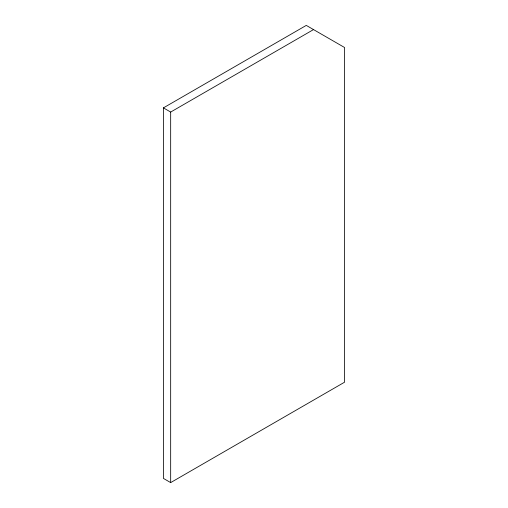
<?xml version="1.0" encoding="UTF-8"?>
<svg xmlns="http://www.w3.org/2000/svg" width="508" height="508" viewBox="0 0 508 508"><rect width="100%" height="100%" fill="white"/><g stroke="black" fill="none" stroke-linecap="round" stroke-linejoin="round"><path stroke-width="0.76" d="M163.424 107.874L306.273 25.4L344.576 47.511L344.576 382.194L170.669 482.6L163.424 478.415L163.424 107.874L170.669 112.058L313.519 29.585M170.669 112.058L170.669 482.6"/></g></svg>
